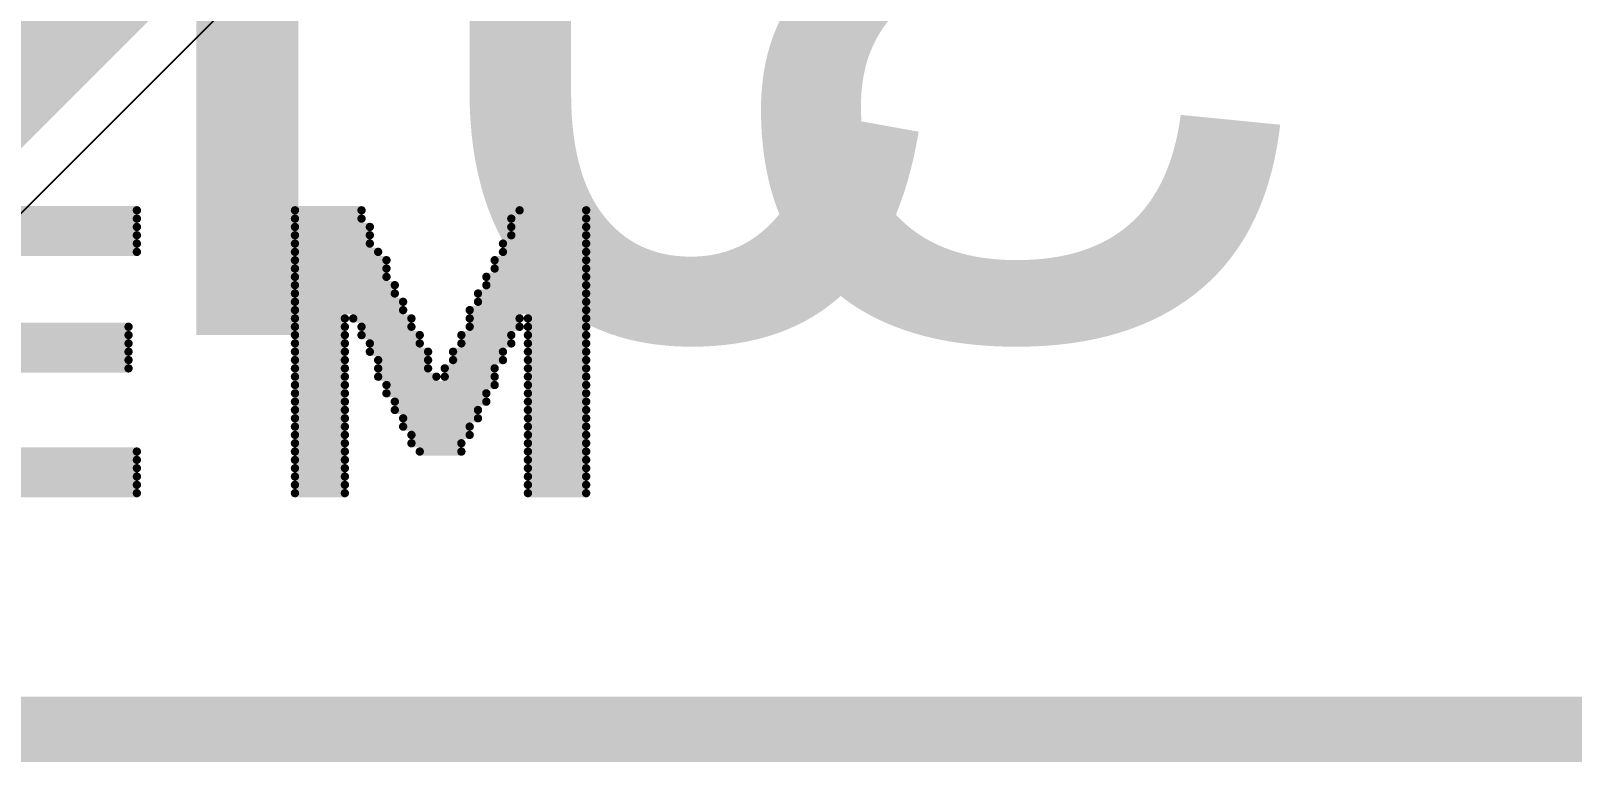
# Model space of a CAD drawing. Header units: millimetres. Extents: x 0.99 to 6.96, y 0.76 to 5.84.
# Drawn here: x 1.7512 to 1.9365, y 0.9587 to 1.0466 of the extents above; entities that cross this region are included whole.
import ezdxf

# ---------------------------------------------------------------- set-up
doc = ezdxf.new("R2010")
doc.units = ezdxf.units.MM
doc.header["$MEASUREMENT"] = 0
for name, color, linetype in [('BottomLayer', 5, 'Continuous'), ('BottomOverlay', 54, 'Continuous'), ('TopOverlay', 2, 'Continuous')]:
    doc.layers.add(name, color=color, linetype=linetype)

msp = doc.modelspace()

# ---------------------------------------------------------------- linework, layer by layer
at = {"layer": 'BottomLayer'}
msp.add_line((1.78098, 1.0556), (1.72298, 0.9976), dxfattribs=at)
at = {"layer": 'BottomLayer', "const_width": 0.015}
msp.add_lwpolyline([(1.7366, 1.0296), (1.774, 1.067)], dxfattribs=at)
at = {"layer": 'TopOverlay'}
for points, const_width in [([(1.74098, 1.025), (1.76398, 1.025)], 0.001), ([(1.74098, 1.024), (1.76398, 1.024)], 0.001), ([(1.78298, 1.025), (1.79098, 1.025)], 0.001), ([(1.78298, 1.024), (1.79098, 1.024)], 0.001), ([(1.80898, 1.024), (1.81798, 1.024)], 0.001), ([(1.80998, 1.025), (1.81798, 1.025)], 0.001), ([(1.74098, 1.023), (1.76398, 1.023)], 0.001), ([(1.78298, 1.023), (1.79198, 1.023)], 0.001), ([(1.80898, 1.023), (1.81798, 1.023)], 0.001), ([(1.74098, 1.022), (1.76398, 1.022)], 0.001), ([(1.74098, 1.021), (1.76398, 1.021)], 0.001), ([(1.78298, 1.022), (1.79198, 1.022)], 0.001), ([(1.78298, 1.021), (1.79198, 1.021)], 0.001), ([(1.80798, 1.021), (1.81798, 1.021)], 0.001), ([(1.80898, 1.022), (1.81798, 1.022)], 0.001), ([(1.74098, 1.02), (1.76398, 1.02)], 0.001), ([(1.78298, 1.02), (1.79298, 1.02)], 0.001), ([(1.78298, 1.019), (1.79398, 1.019)], 0.001), ([(1.80698, 1.019), (1.81798, 1.019)], 0.001), ([(1.80798, 1.02), (1.81798, 1.02)], 0.001), ([(1.78298, 1.018), (1.79398, 1.018)], 0.001), ([(1.78298, 1.017), (1.79398, 1.017)], 0.001), ([(1.80598, 1.017), (1.81798, 1.017)], 0.001), ([(1.80698, 1.018), (1.81798, 1.018)], 0.001), ([(1.78298, 1.016), (1.79498, 1.016)], 0.001), ([(1.78298, 1.015), (1.79498, 1.015)], 0.001), ([(1.80498, 1.015), (1.81798, 1.015)], 0.001), ([(1.80598, 1.016), (1.81798, 1.016)], 0.001), ([(1.78298, 1.014), (1.79598, 1.014)], 0.001), ([(1.78298, 1.013), (1.79598, 1.013)], 0.001), ([(1.80398, 1.013), (1.81798, 1.013)], 0.001), ([(1.80498, 1.014), (1.81798, 1.014)], 0.001), ([(1.74098, 1.011), (1.76298, 1.011)], 0.001), ([(1.78298, 1.012), (1.78898, 1.012)], 0.001), ([(1.78298, 1.011), (1.78898, 1.011)], 0.001), ([(1.78998, 1.012), (1.79698, 1.012)], 0.001), ([(1.79098, 1.011), (1.79698, 1.011)], 0.001), ([(1.80398, 1.012), (1.80998, 1.012)], 0.001), ([(1.80398, 1.011), (1.80998, 1.011)], 0.001), ([(1.81098, 1.012), (1.81798, 1.012)], 0.001), ([(1.81098, 1.011), (1.81798, 1.011)], 0.001), ([(1.74098, 1.01), (1.76298, 1.01)], 0.001), ([(1.78298, 1.01), (1.78898, 1.01)], 0.001), ([(1.79098, 1.01), (1.79798, 1.01)], 0.001), ([(1.80298, 1.01), (1.80898, 1.01)], 0.001), ([(1.81098, 1.01), (1.81798, 1.01)], 0.001), ([(1.74098, 1.009), (1.76298, 1.009)], 0.001), ([(1.74098, 1.008), (1.76298, 1.008)], 0.001), ([(1.78298, 1.009), (1.78898, 1.009)], 0.001), ([(1.78298, 1.008), (1.78898, 1.008)], 0.001), ([(1.79198, 1.009), (1.79798, 1.009)], 0.001), ([(1.79198, 1.008), (1.79898, 1.008)], 0.001), ([(1.80198, 1.008), (1.80798, 1.008)], 0.001), ([(1.80298, 1.009), (1.80898, 1.009)], 0.001), ([(1.81098, 1.009), (1.81798, 1.009)], 0.001), ([(1.81098, 1.008), (1.81798, 1.008)], 0.001), ([(1.74098, 1.007), (1.76298, 1.007)], 0.001), ([(1.74098, 1.006), (1.76298, 1.006)], 0.001), ([(1.78298, 1.007), (1.78898, 1.007)], 0.001), ([(1.78298, 1.006), (1.78898, 1.006)], 0.001), ([(1.79298, 1.007), (1.79898, 1.007)], 0.001), ([(1.79298, 1.006), (1.79898, 1.006)], 0.001), ([(1.80098, 1.006), (1.80698, 1.006)], 0.001), ([(1.80198, 1.007), (1.80798, 1.007)], 0.001), ([(1.81098, 1.007), (1.81798, 1.007)], 0.001), ([(1.81098, 1.006), (1.81798, 1.006)], 0.001), ([(1.78298, 1.005), (1.78898, 1.005)], 0.001), ([(1.78298, 1.004), (1.78898, 1.004)], 0.001), ([(1.79298, 1.005), (1.79998, 1.005)], 0.001), ([(1.79398, 1.004), (1.80698, 1.004)], 0.001), ([(1.80098, 1.005), (1.80698, 1.005)], 0.001), ([(1.81098, 1.005), (1.81798, 1.005)], 0.001), ([(1.81098, 1.004), (1.81798, 1.004)], 0.001), ([(1.78298, 1.003), (1.78898, 1.003)], 0.001), ([(1.78298, 1.002), (1.78898, 1.002)], 0.001), ([(1.79398, 1.003), (1.80598, 1.003)], 0.001), ([(1.79498, 1.002), (1.80598, 1.002)], 0.001), ([(1.81098, 1.003), (1.81798, 1.003)], 0.001), ([(1.81098, 1.002), (1.81798, 1.002)], 0.001), ([(1.78298, 1.001), (1.78898, 1.001)], 0.001), ([(1.78298, 1), (1.78898, 1)], 0.001), ([(1.79498, 1.001), (1.80498, 1.001)], 0.001), ([(1.79598, 1), (1.80498, 1)], 0.001), ([(1.81098, 1.001), (1.81798, 1.001)], 0.001), ([(1.81098, 1), (1.81798, 1)], 0.001), ([(1.78298, 0.999), (1.78898, 0.999)], 0.001), ([(1.78298, 0.998), (1.78898, 0.998)], 0.001), ([(1.79598, 0.999), (1.80398, 0.999)], 0.001), ([(1.79698, 0.998), (1.80398, 0.998)], 0.001), ([(1.81098, 0.999), (1.81798, 0.999)], 0.001), ([(1.81098, 0.998), (1.81798, 0.998)], 0.001), ([(1.78298, 0.997), (1.78898, 0.997)], 0.001), ([(1.79698, 0.997), (1.80298, 0.997)], 0.001), ([(1.81098, 0.997), (1.81798, 0.997)], 0.001), ([(1.74098, 0.996), (1.76398, 0.996)], 0.001), ([(1.74098, 0.995), (1.76398, 0.995)], 0.001), ([(1.78298, 0.996), (1.78898, 0.996)], 0.001), ([(1.78298, 0.995), (1.78898, 0.995)], 0.001), ([(1.79798, 0.996), (1.80298, 0.996)], 0.001), ([(1.81098, 0.996), (1.81798, 0.996)], 0.001), ([(1.81098, 0.995), (1.81798, 0.995)], 0.001), ([(1.74098, 0.994), (1.76398, 0.994)], 0.001), ([(1.74098, 0.993), (1.76398, 0.993)], 0.001), ([(1.78298, 0.994), (1.78898, 0.994)], 0.001), ([(1.78298, 0.993), (1.78898, 0.993)], 0.001), ([(1.81098, 0.994), (1.81798, 0.994)], 0.001), ([(1.81098, 0.993), (1.81798, 0.993)], 0.001), ([(1.74098, 0.992), (1.76398, 0.992)], 0.001), ([(1.74098, 0.991), (1.76398, 0.991)], 0.001), ([(1.78298, 0.992), (1.78898, 0.992)], 0.001), ([(1.78298, 0.991), (1.78898, 0.991)], 0.001), ([(1.81098, 0.992), (1.81798, 0.992)], 0.001), ([(1.81098, 0.991), (1.81798, 0.991)], 0.001), ([(1.00098, 0.9626), (6.66998, 0.9626)], 0.00787)]:
    msp.add_lwpolyline(points, dxfattribs=dict(at, const_width=const_width))
at = {"layer": 'TopOverlay', "const_width": 0.0005}
for points in [[(1.76373, 1.025, 1), (1.76423, 1.025, 1)], [(1.76373, 1.024, 1), (1.76423, 1.024, 1)], [(1.78273, 1.025, 1), (1.78323, 1.025, 1)], [(1.78273, 1.024, 1), (1.78323, 1.024, 1)], [(1.79073, 1.025, 1), (1.79123, 1.025, 1)], [(1.79073, 1.024, 1), (1.79123, 1.024, 1)], [(1.80873, 1.024, 1), (1.80923, 1.024, 1)], [(1.80973, 1.025, 1), (1.81023, 1.025, 1)], [(1.81773, 1.025, 1), (1.81823, 1.025, 1)], [(1.81773, 1.024, 1), (1.81823, 1.024, 1)], [(1.76373, 1.023, 1), (1.76423, 1.023, 1)], [(1.78273, 1.023, 1), (1.78323, 1.023, 1)], [(1.79173, 1.023, 1), (1.79223, 1.023, 1)], [(1.80873, 1.023, 1), (1.80923, 1.023, 1)], [(1.81773, 1.023, 1), (1.81823, 1.023, 1)], [(1.76373, 1.022, 1), (1.76423, 1.022, 1)], [(1.76373, 1.021, 1), (1.76423, 1.021, 1)], [(1.78273, 1.022, 1), (1.78323, 1.022, 1)], [(1.78273, 1.021, 1), (1.78323, 1.021, 1)], [(1.79173, 1.022, 1), (1.79223, 1.022, 1)], [(1.79173, 1.021, 1), (1.79223, 1.021, 1)], [(1.80773, 1.021, 1), (1.80823, 1.021, 1)], [(1.80873, 1.022, 1), (1.80923, 1.022, 1)], [(1.81773, 1.022, 1), (1.81823, 1.022, 1)], [(1.81773, 1.021, 1), (1.81823, 1.021, 1)], [(1.76373, 1.02, 1), (1.76423, 1.02, 1)], [(1.78273, 1.02, 1), (1.78323, 1.02, 1)], [(1.78273, 1.019, 1), (1.78323, 1.019, 1)], [(1.79273, 1.02, 1), (1.79323, 1.02, 1)], [(1.79373, 1.019, 1), (1.79423, 1.019, 1)], [(1.80673, 1.019, 1), (1.80723, 1.019, 1)], [(1.80773, 1.02, 1), (1.80823, 1.02, 1)], [(1.81773, 1.02, 1), (1.81823, 1.02, 1)], [(1.81773, 1.019, 1), (1.81823, 1.019, 1)], [(1.78273, 1.018, 1), (1.78323, 1.018, 1)], [(1.78273, 1.017, 1), (1.78323, 1.017, 1)], [(1.79373, 1.018, 1), (1.79423, 1.018, 1)], [(1.79373, 1.017, 1), (1.79423, 1.017, 1)], [(1.80573, 1.017, 1), (1.80623, 1.017, 1)], [(1.80673, 1.018, 1), (1.80723, 1.018, 1)], [(1.81773, 1.018, 1), (1.81823, 1.018, 1)], [(1.81773, 1.017, 1), (1.81823, 1.017, 1)], [(1.78273, 1.016, 1), (1.78323, 1.016, 1)], [(1.78273, 1.015, 1), (1.78323, 1.015, 1)], [(1.79473, 1.016, 1), (1.79523, 1.016, 1)], [(1.79473, 1.015, 1), (1.79523, 1.015, 1)], [(1.80473, 1.015, 1), (1.80523, 1.015, 1)], [(1.80573, 1.016, 1), (1.80623, 1.016, 1)], [(1.81773, 1.016, 1), (1.81823, 1.016, 1)], [(1.81773, 1.015, 1), (1.81823, 1.015, 1)], [(1.78273, 1.014, 1), (1.78323, 1.014, 1)], [(1.78273, 1.013, 1), (1.78323, 1.013, 1)], [(1.79573, 1.014, 1), (1.79623, 1.014, 1)], [(1.79573, 1.013, 1), (1.79623, 1.013, 1)], [(1.80373, 1.013, 1), (1.80423, 1.013, 1)], [(1.80473, 1.014, 1), (1.80523, 1.014, 1)], [(1.81773, 1.014, 1), (1.81823, 1.014, 1)], [(1.81773, 1.013, 1), (1.81823, 1.013, 1)], [(1.76273, 1.011, 1), (1.76323, 1.011, 1)], [(1.78273, 1.012, 1), (1.78323, 1.012, 1)], [(1.78273, 1.011, 1), (1.78323, 1.011, 1)], [(1.78873, 1.012, 1), (1.78923, 1.012, 1)], [(1.78873, 1.011, 1), (1.78923, 1.011, 1)], [(1.78973, 1.012, 1), (1.79023, 1.012, 1)], [(1.79073, 1.011, 1), (1.79123, 1.011, 1)], [(1.79673, 1.012, 1), (1.79723, 1.012, 1)], [(1.79673, 1.011, 1), (1.79723, 1.011, 1)], [(1.80373, 1.012, 1), (1.80423, 1.012, 1)], [(1.80373, 1.011, 1), (1.80423, 1.011, 1)], [(1.80973, 1.012, 1), (1.81023, 1.012, 1)], [(1.80973, 1.011, 1), (1.81023, 1.011, 1)], [(1.81073, 1.012, 1), (1.81123, 1.012, 1)], [(1.81073, 1.011, 1), (1.81123, 1.011, 1)], [(1.81773, 1.012, 1), (1.81823, 1.012, 1)], [(1.81773, 1.011, 1), (1.81823, 1.011, 1)], [(1.76273, 1.01, 1), (1.76323, 1.01, 1)], [(1.78273, 1.01, 1), (1.78323, 1.01, 1)], [(1.78873, 1.01, 1), (1.78923, 1.01, 1)], [(1.79073, 1.01, 1), (1.79123, 1.01, 1)], [(1.79773, 1.01, 1), (1.79823, 1.01, 1)], [(1.80273, 1.01, 1), (1.80323, 1.01, 1)], [(1.80873, 1.01, 1), (1.80923, 1.01, 1)], [(1.81073, 1.01, 1), (1.81123, 1.01, 1)], [(1.81773, 1.01, 1), (1.81823, 1.01, 1)], [(1.76273, 1.009, 1), (1.76323, 1.009, 1)], [(1.76273, 1.008, 1), (1.76323, 1.008, 1)], [(1.78273, 1.009, 1), (1.78323, 1.009, 1)], [(1.78273, 1.008, 1), (1.78323, 1.008, 1)], [(1.78873, 1.009, 1), (1.78923, 1.009, 1)], [(1.78873, 1.008, 1), (1.78923, 1.008, 1)], [(1.79173, 1.009, 1), (1.79223, 1.009, 1)], [(1.79173, 1.008, 1), (1.79223, 1.008, 1)], [(1.79773, 1.009, 1), (1.79823, 1.009, 1)], [(1.79873, 1.008, 1), (1.79923, 1.008, 1)], [(1.80173, 1.008, 1), (1.80223, 1.008, 1)], [(1.80273, 1.009, 1), (1.80323, 1.009, 1)], [(1.80773, 1.008, 1), (1.80823, 1.008, 1)], [(1.80873, 1.009, 1), (1.80923, 1.009, 1)], [(1.81073, 1.009, 1), (1.81123, 1.009, 1)], [(1.81073, 1.008, 1), (1.81123, 1.008, 1)], [(1.81773, 1.009, 1), (1.81823, 1.009, 1)], [(1.81773, 1.008, 1), (1.81823, 1.008, 1)], [(1.76273, 1.007, 1), (1.76323, 1.007, 1)], [(1.76273, 1.006, 1), (1.76323, 1.006, 1)], [(1.78273, 1.007, 1), (1.78323, 1.007, 1)], [(1.78273, 1.006, 1), (1.78323, 1.006, 1)], [(1.78873, 1.007, 1), (1.78923, 1.007, 1)], [(1.78873, 1.006, 1), (1.78923, 1.006, 1)], [(1.79273, 1.007, 1), (1.79323, 1.007, 1)], [(1.79273, 1.006, 1), (1.79323, 1.006, 1)], [(1.79873, 1.007, 1), (1.79923, 1.007, 1)], [(1.79873, 1.006, 1), (1.79923, 1.006, 1)], [(1.80073, 1.006, 1), (1.80123, 1.006, 1)], [(1.80173, 1.007, 1), (1.80223, 1.007, 1)], [(1.80673, 1.006, 1), (1.80723, 1.006, 1)], [(1.80773, 1.007, 1), (1.80823, 1.007, 1)], [(1.81073, 1.007, 1), (1.81123, 1.007, 1)], [(1.81073, 1.006, 1), (1.81123, 1.006, 1)], [(1.81773, 1.007, 1), (1.81823, 1.007, 1)], [(1.81773, 1.006, 1), (1.81823, 1.006, 1)], [(1.78273, 1.005, 1), (1.78323, 1.005, 1)], [(1.78273, 1.004, 1), (1.78323, 1.004, 1)], [(1.78873, 1.005, 1), (1.78923, 1.005, 1)], [(1.78873, 1.004, 1), (1.78923, 1.004, 1)], [(1.79273, 1.005, 1), (1.79323, 1.005, 1)], [(1.79373, 1.004, 1), (1.79423, 1.004, 1)], [(1.79973, 1.005, 1), (1.80023, 1.005, 1)], [(1.80073, 1.005, 1), (1.80123, 1.005, 1)], [(1.80673, 1.005, 1), (1.80723, 1.005, 1)], [(1.80673, 1.004, 1), (1.80723, 1.004, 1)], [(1.81073, 1.005, 1), (1.81123, 1.005, 1)], [(1.81073, 1.004, 1), (1.81123, 1.004, 1)], [(1.81773, 1.005, 1), (1.81823, 1.005, 1)], [(1.81773, 1.004, 1), (1.81823, 1.004, 1)], [(1.78273, 1.003, 1), (1.78323, 1.003, 1)], [(1.78273, 1.002, 1), (1.78323, 1.002, 1)], [(1.78873, 1.003, 1), (1.78923, 1.003, 1)], [(1.78873, 1.002, 1), (1.78923, 1.002, 1)], [(1.79373, 1.003, 1), (1.79423, 1.003, 1)], [(1.79473, 1.002, 1), (1.79523, 1.002, 1)], [(1.80573, 1.003, 1), (1.80623, 1.003, 1)], [(1.80573, 1.002, 1), (1.80623, 1.002, 1)], [(1.81073, 1.003, 1), (1.81123, 1.003, 1)], [(1.81073, 1.002, 1), (1.81123, 1.002, 1)], [(1.81773, 1.003, 1), (1.81823, 1.003, 1)], [(1.81773, 1.002, 1), (1.81823, 1.002, 1)], [(1.78273, 1.001, 1), (1.78323, 1.001, 1)], [(1.78273, 1, 1), (1.78323, 1, 1)], [(1.78873, 1.001, 1), (1.78923, 1.001, 1)], [(1.78873, 1, 1), (1.78923, 1, 1)], [(1.79473, 1.001, 1), (1.79523, 1.001, 1)], [(1.79573, 1, 1), (1.79623, 1, 1)], [(1.80473, 1.001, 1), (1.80523, 1.001, 1)], [(1.80473, 1, 1), (1.80523, 1, 1)], [(1.81073, 1.001, 1), (1.81123, 1.001, 1)], [(1.81073, 1, 1), (1.81123, 1, 1)], [(1.81773, 1.001, 1), (1.81823, 1.001, 1)], [(1.81773, 1, 1), (1.81823, 1, 1)], [(1.78273, 0.999, 1), (1.78323, 0.999, 1)], [(1.78273, 0.998, 1), (1.78323, 0.998, 1)], [(1.78873, 0.999, 1), (1.78923, 0.999, 1)], [(1.78873, 0.998, 1), (1.78923, 0.998, 1)], [(1.79573, 0.999, 1), (1.79623, 0.999, 1)], [(1.79673, 0.998, 1), (1.79723, 0.998, 1)], [(1.80373, 0.999, 1), (1.80423, 0.999, 1)], [(1.80373, 0.998, 1), (1.80423, 0.998, 1)], [(1.81073, 0.999, 1), (1.81123, 0.999, 1)], [(1.81073, 0.998, 1), (1.81123, 0.998, 1)], [(1.81773, 0.999, 1), (1.81823, 0.999, 1)], [(1.81773, 0.998, 1), (1.81823, 0.998, 1)], [(1.78273, 0.997, 1), (1.78323, 0.997, 1)], [(1.78873, 0.997, 1), (1.78923, 0.997, 1)], [(1.79673, 0.997, 1), (1.79723, 0.997, 1)], [(1.80273, 0.997, 1), (1.80323, 0.997, 1)], [(1.81073, 0.997, 1), (1.81123, 0.997, 1)], [(1.81773, 0.997, 1), (1.81823, 0.997, 1)], [(1.76373, 0.996, 1), (1.76423, 0.996, 1)], [(1.76373, 0.995, 1), (1.76423, 0.995, 1)], [(1.78273, 0.996, 1), (1.78323, 0.996, 1)], [(1.78273, 0.995, 1), (1.78323, 0.995, 1)], [(1.78873, 0.996, 1), (1.78923, 0.996, 1)], [(1.78873, 0.995, 1), (1.78923, 0.995, 1)], [(1.79773, 0.996, 1), (1.79823, 0.996, 1)], [(1.80273, 0.996, 1), (1.80323, 0.996, 1)], [(1.81073, 0.996, 1), (1.81123, 0.996, 1)], [(1.81073, 0.995, 1), (1.81123, 0.995, 1)], [(1.81773, 0.996, 1), (1.81823, 0.996, 1)], [(1.81773, 0.995, 1), (1.81823, 0.995, 1)], [(1.76373, 0.994, 1), (1.76423, 0.994, 1)], [(1.76373, 0.993, 1), (1.76423, 0.993, 1)], [(1.78273, 0.994, 1), (1.78323, 0.994, 1)], [(1.78273, 0.993, 1), (1.78323, 0.993, 1)], [(1.78873, 0.994, 1), (1.78923, 0.994, 1)], [(1.78873, 0.993, 1), (1.78923, 0.993, 1)], [(1.81073, 0.994, 1), (1.81123, 0.994, 1)], [(1.81073, 0.993, 1), (1.81123, 0.993, 1)], [(1.81773, 0.994, 1), (1.81823, 0.994, 1)], [(1.81773, 0.993, 1), (1.81823, 0.993, 1)], [(1.76373, 0.992, 1), (1.76423, 0.992, 1)], [(1.76373, 0.991, 1), (1.76423, 0.991, 1)], [(1.78273, 0.992, 1), (1.78323, 0.992, 1)], [(1.78273, 0.991, 1), (1.78323, 0.991, 1)], [(1.78873, 0.992, 1), (1.78923, 0.992, 1)], [(1.78873, 0.991, 1), (1.78923, 0.991, 1)], [(1.81073, 0.992, 1), (1.81123, 0.992, 1)], [(1.81073, 0.991, 1), (1.81123, 0.991, 1)], [(1.81773, 0.992, 1), (1.81823, 0.992, 1)], [(1.81773, 0.991, 1), (1.81823, 0.991, 1)]]:
    msp.add_lwpolyline(points, format="xyb", close=True, dxfattribs=at)

# ---------------------------------------------------------------- texts
at = {"layer": 'BottomOverlay', "text_generation_flag": 2}
for s, p in [('JP3', (2.06, 1.01)), ('JP4', (1.86, 1.01))]:
    msp.add_text(s, height=0.098425, dxfattribs=at).set_placement(p)

doc.saveas('drawing.dxf')
